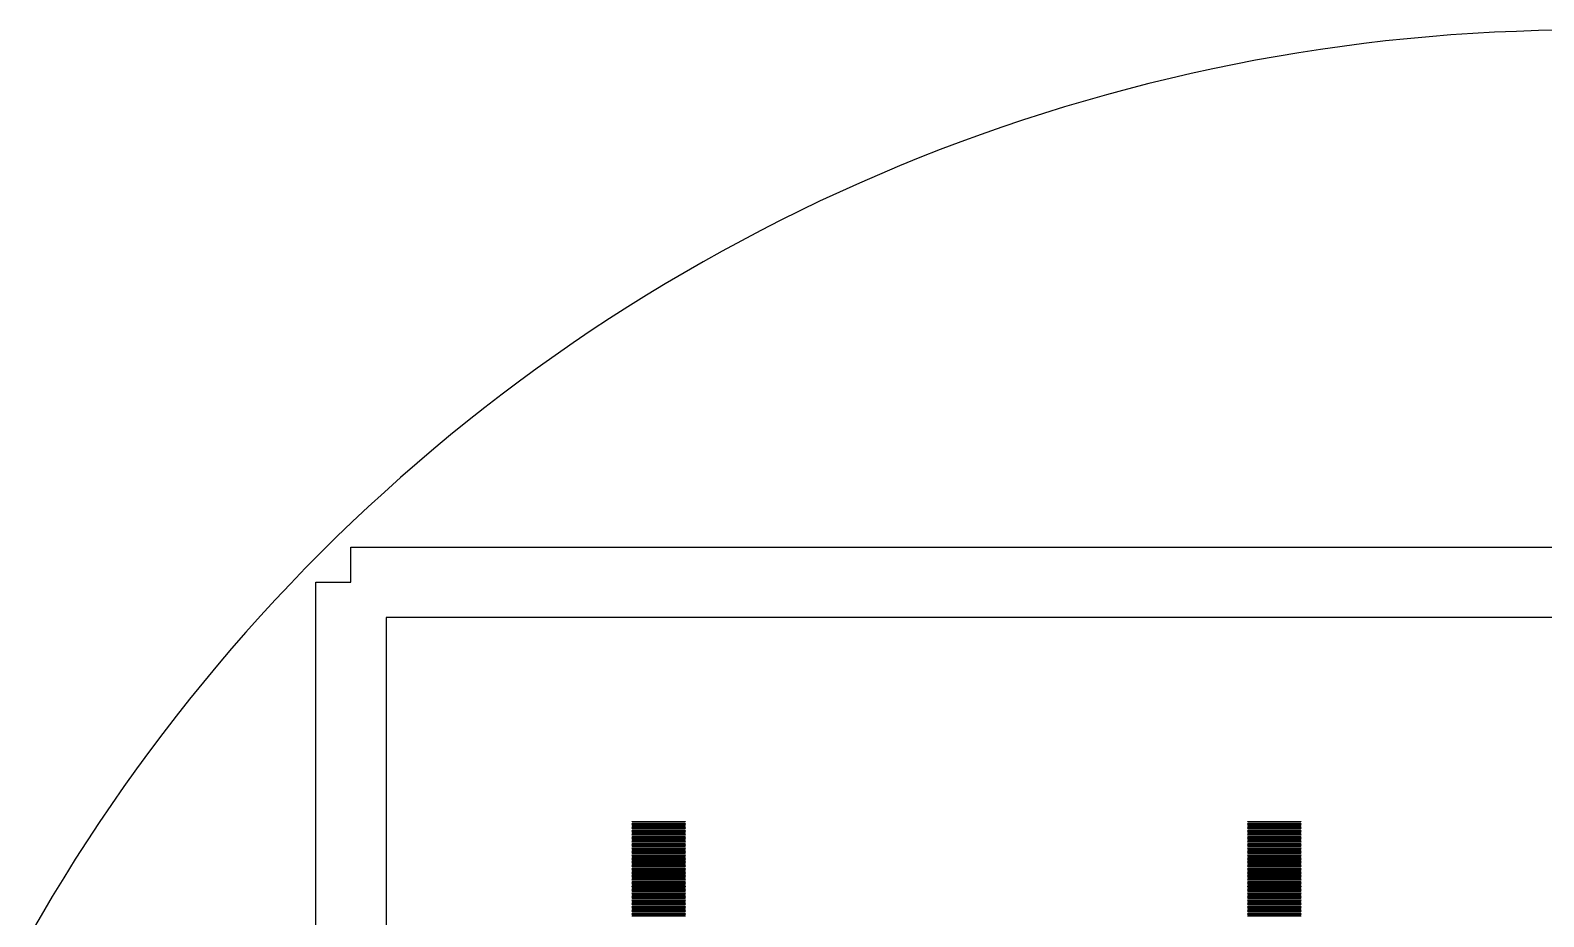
# Model space of a CAD drawing. Extents: x -18 to 83, y -18 to 83.
# Drawn here: x -11.86 to 31.16, y 57.74 to 82.95 of the extents above; entities that cross this region are included whole.
import ezdxf

# ---------------------------------------------------------------- set-up
doc = ezdxf.new("R2010")
doc.units = 0

msp = doc.modelspace()

# ---------------------------------------------------------------- linework, layer by layer
for p, q in [((26.6617, 82.6411), (26.0438, 82.5687)), ((27.2805, 82.7059), (26.6617, 82.6411)), ((27.9001, 82.763), (27.2805, 82.7059)), ((28.5203, 82.8126), (27.9001, 82.763)), ((29.141, 82.8546), (28.5203, 82.8126)), ((29.7623, 82.8889), (29.141, 82.8546)), ((30.3839, 82.9156), (29.7623, 82.8889)), ((31.0058, 82.9347), (30.3839, 82.9156)), ((31.6278, 82.9462), (31.0058, 82.9347)), ((23.5822, 82.2036), (22.9699, 82.0934)), ((24.1959, 82.3062), (23.5822, 82.2036)), ((24.8108, 82.4012), (24.1959, 82.3062)), ((25.4268, 82.4888), (24.8108, 82.4012)), ((26.0438, 82.5687), (25.4268, 82.4888)), ((21.7495, 81.8507), (21.1416, 81.7181)), ((22.3589, 81.9758), (21.7495, 81.8507)), ((22.9699, 82.0934), (22.3589, 81.9758)), ((19.9309, 81.4306), (19.3283, 81.2757)), ((20.5353, 81.578), (19.9309, 81.4306)), ((21.1416, 81.7181), (20.5353, 81.578)), ((18.129, 80.9438), (17.5326, 80.7669)), ((18.7277, 81.1134), (18.129, 80.9438)), ((19.3283, 81.2757), (18.7277, 81.1134)), ((16.9383, 80.5826), (16.3463, 80.3911)), ((17.5326, 80.7669), (16.9383, 80.5826)), ((15.7568, 80.1923), (15.1697, 79.9863)), ((16.3463, 80.3911), (15.7568, 80.1923)), ((14.5852, 79.7731), (14.0033, 79.5527)), ((15.1697, 79.9863), (14.5852, 79.7731)), ((13.4242, 79.3253), (12.8479, 79.0907)), ((14.0033, 79.5527), (13.4242, 79.3253)), ((12.2746, 78.8491), (11.7043, 78.6004)), ((12.8479, 79.0907), (12.2746, 78.8491)), ((11.137, 78.3448), (10.573, 78.0822)), ((11.7043, 78.6004), (11.137, 78.3448)), ((10.573, 78.0822), (10.0121, 77.8128)), ((9.4547, 77.5365), (8.90068, 77.2533)), ((10.0121, 77.8128), (9.4547, 77.5365)), ((8.90068, 77.2533), (8.35017, 76.9634)), ((7.80327, 76.6667), (7.26006, 76.3634)), ((8.35017, 76.9634), (7.80327, 76.6667)), ((7.26006, 76.3634), (6.7206, 76.0534)), ((6.18498, 75.7368), (5.65329, 75.4137)), ((6.7206, 76.0534), (6.18498, 75.7368)), ((5.65329, 75.4137), (5.12561, 75.0841)), ((5.12561, 75.0841), (4.60202, 74.748)), ((4.60202, 74.748), (4.08258, 74.4055)), ((3.56738, 74.0567), (3.05652, 73.7015)), ((4.08258, 74.4055), (3.56738, 74.0567)), ((3.05652, 73.7015), (2.55003, 73.3402)), ((2.55003, 73.3402), (2.04803, 72.9726)), ((2.04803, 72.9726), (1.55058, 72.5989)), ((1.55058, 72.5989), (1.05775, 72.2192)), ((1.05775, 72.2192), (0.56961, 71.8334)), ((0.08626, 71.4416), (-0.39226, 71.044)), ((0.56961, 71.8334), (0.08626, 71.4416)), ((-0.39226, 71.044), (-0.86586, 70.6405)), ((-0.86586, 70.6405), (-1.33447, 70.2312)), ((-1.33447, 70.2312), (-1.79803, 69.8162)), ((-1.79803, 69.8162), (-2.25647, 69.3956)), ((-2.25647, 69.3956), (-2.7097, 68.9693)), ((-2.7097, 68.9693), (-3.15767, 68.5376)), ((-3.15767, 68.5376), (-3.60031, 68.1003)), ((-3.60031, 68.1003), (-4.03755, 67.6577)), ((-2.75, 67.25), (-2.75, 68.25)), ((-2.75, 68.25), (67.25, 68.25)), ((-4.03755, 67.6577), (-4.46931, 67.2097)), ((-4.46931, 67.2097), (-4.89557, 66.7565)), ((-3.75, -2.75), (-3.75, 67.25)), ((-3.75, 67.25), (-2.75, 67.25)), ((-4.89557, 66.7565), (-5.31621, 66.298)), ((-5.31621, 66.298), (-5.7312, 65.8345)), ((-5.7312, 65.8345), (-6.14049, 65.3659)), ((66.25, 66.25), (-1.75, 66.25)), ((-1.75, 66.25), (-1.75, -1.75)), ((-6.14049, 65.3659), (-6.54398, 64.8923)), ((-6.54398, 64.8923), (-6.94162, 64.4137)), ((-6.94162, 64.4137), (-7.33337, 63.9304)), ((-7.33337, 63.9304), (-7.71916, 63.4422)), ((-7.71916, 63.4422), (-8.09892, 62.9494)), ((-8.09892, 62.9494), (-8.47261, 62.452)), ((-8.47261, 62.452), (-8.84018, 61.95)), ((-8.84018, 61.95), (-9.20154, 61.4435)), ((-9.20154, 61.4435), (-9.55667, 60.9326)), ((-9.55667, 60.9326), (-9.9055, 60.4174)), ((-9.9055, 60.4174), (-10.248, 59.898)), ((5.25, 60.435), (5.25, 60.445)), ((5.25, 60.445), (6.75, 60.445)), ((6.75, 60.435), (5.25, 60.435)), ((5.25, 60.395), (5.25, 60.405)), ((5.25, 60.405), (6.75, 60.405)), ((6.75, 60.395), (5.25, 60.395)), ((5.25, 60.355), (5.25, 60.365)), ((5.25, 60.365), (6.75, 60.365)), ((6.75, 60.355), (5.25, 60.355)), ((5.25, 60.315), (5.25, 60.325)), ((5.25, 60.325), (6.75, 60.325)), ((6.75, 60.315), (5.25, 60.315)), ((5.25, 60.275), (5.25, 60.285)), ((5.25, 60.285), (6.75, 60.285)), ((6.75, 60.275), (5.25, 60.275)), ((5.25, 60.235), (5.25, 60.245)), ((5.25, 60.245), (6.75, 60.245)), ((6.75, 60.235), (5.25, 60.235)), ((6.75, 60.445), (6.75, 60.435)), ((6.75, 60.405), (6.75, 60.395)), ((6.75, 60.365), (6.75, 60.355)), ((6.75, 60.325), (6.75, 60.315)), ((6.75, 60.285), (6.75, 60.275)), ((6.75, 60.245), (6.75, 60.235)), ((22.75, 60.435), (22.75, 60.445)), ((22.75, 60.445), (24.25, 60.445)), ((24.25, 60.435), (22.75, 60.435)), ((22.75, 60.395), (22.75, 60.405)), ((22.75, 60.405), (24.25, 60.405)), ((24.25, 60.395), (22.75, 60.395)), ((22.75, 60.355), (22.75, 60.365)), ((22.75, 60.365), (24.25, 60.365)), ((24.25, 60.355), (22.75, 60.355)), ((22.75, 60.315), (22.75, 60.325)), ((22.75, 60.325), (24.25, 60.325)), ((24.25, 60.315), (22.75, 60.315)), ((22.75, 60.275), (22.75, 60.285)), ((22.75, 60.285), (24.25, 60.285)), ((24.25, 60.275), (22.75, 60.275)), ((22.75, 60.235), (22.75, 60.245)), ((22.75, 60.245), (24.25, 60.245)), ((24.25, 60.235), (22.75, 60.235)), ((24.25, 60.445), (24.25, 60.435)), ((24.25, 60.405), (24.25, 60.395)), ((24.25, 60.365), (24.25, 60.355)), ((24.25, 60.325), (24.25, 60.315)), ((24.25, 60.285), (24.25, 60.275)), ((24.25, 60.245), (24.25, 60.235)), ((-10.248, 59.898), (-10.5841, 59.3744)), ((5.25, 60.195), (5.25, 60.205)), ((5.25, 60.205), (6.75, 60.205)), ((6.75, 60.195), (5.25, 60.195)), ((5.25, 60.155), (5.25, 60.165)), ((5.25, 60.165), (6.75, 60.165)), ((6.75, 60.155), (5.25, 60.155)), ((5.25, 60.115), (5.25, 60.125)), ((5.25, 60.125), (6.75, 60.125)), ((6.75, 60.115), (5.25, 60.115)), ((5.25, 60.075), (5.25, 60.085)), ((5.25, 60.085), (6.75, 60.085)), ((6.75, 60.075), (5.25, 60.075)), ((5.25, 60.035), (5.25, 60.045)), ((5.25, 60.045), (6.75, 60.045)), ((6.75, 60.035), (5.25, 60.035)), ((5.25, 59.995), (5.25, 60.005)), ((5.25, 60.005), (6.75, 60.005)), ((6.75, 59.995), (5.25, 59.995)), ((5.25, 59.955), (5.25, 59.965)), ((5.25, 59.965), (6.75, 59.965)), ((6.75, 59.955), (5.25, 59.955)), ((5.25, 59.915), (5.25, 59.925)), ((5.25, 59.925), (6.75, 59.925)), ((6.75, 59.915), (5.25, 59.915)), ((5.25, 59.875), (5.25, 59.885)), ((5.25, 59.885), (6.75, 59.885)), ((6.75, 59.875), (5.25, 59.875)), ((5.25, 59.835), (5.25, 59.845)), ((5.25, 59.845), (6.75, 59.845)), ((6.75, 59.835), (5.25, 59.835)), ((5.25, 59.795), (5.25, 59.805)), ((5.25, 59.805), (6.75, 59.805)), ((6.75, 60.205), (6.75, 60.195)), ((6.75, 60.165), (6.75, 60.155)), ((6.75, 60.125), (6.75, 60.115)), ((6.75, 60.085), (6.75, 60.075)), ((6.75, 60.045), (6.75, 60.035)), ((6.75, 60.005), (6.75, 59.995)), ((6.75, 59.965), (6.75, 59.955)), ((6.75, 59.925), (6.75, 59.915)), ((6.75, 59.885), (6.75, 59.875)), ((6.75, 59.845), (6.75, 59.835)), ((6.75, 59.805), (6.75, 59.795)), ((22.75, 60.195), (22.75, 60.205)), ((22.75, 60.205), (24.25, 60.205)), ((24.25, 60.195), (22.75, 60.195)), ((22.75, 60.155), (22.75, 60.165)), ((22.75, 60.165), (24.25, 60.165)), ((24.25, 60.155), (22.75, 60.155)), ((22.75, 60.115), (22.75, 60.125)), ((22.75, 60.125), (24.25, 60.125)), ((24.25, 60.115), (22.75, 60.115)), ((22.75, 60.075), (22.75, 60.085)), ((22.75, 60.085), (24.25, 60.085)), ((24.25, 60.075), (22.75, 60.075)), ((22.75, 60.035), (22.75, 60.045)), ((22.75, 60.045), (24.25, 60.045)), ((24.25, 60.035), (22.75, 60.035)), ((22.75, 59.995), (22.75, 60.005)), ((22.75, 60.005), (24.25, 60.005)), ((24.25, 59.995), (22.75, 59.995)), ((22.75, 59.955), (22.75, 59.965)), ((22.75, 59.965), (24.25, 59.965)), ((24.25, 59.955), (22.75, 59.955)), ((22.75, 59.915), (22.75, 59.925)), ((22.75, 59.925), (24.25, 59.925)), ((24.25, 59.915), (22.75, 59.915)), ((22.75, 59.875), (22.75, 59.885)), ((22.75, 59.885), (24.25, 59.885)), ((24.25, 59.875), (22.75, 59.875)), ((22.75, 59.835), (22.75, 59.845)), ((22.75, 59.845), (24.25, 59.845)), ((24.25, 59.835), (22.75, 59.835)), ((22.75, 59.795), (22.75, 59.805)), ((22.75, 59.805), (24.25, 59.805)), ((24.25, 60.205), (24.25, 60.195)), ((24.25, 60.165), (24.25, 60.155)), ((24.25, 60.125), (24.25, 60.115)), ((24.25, 60.085), (24.25, 60.075)), ((24.25, 60.045), (24.25, 60.035)), ((24.25, 60.005), (24.25, 59.995)), ((24.25, 59.965), (24.25, 59.955)), ((24.25, 59.925), (24.25, 59.915)), ((24.25, 59.885), (24.25, 59.875)), ((24.25, 59.845), (24.25, 59.835)), ((24.25, 59.805), (24.25, 59.795)), ((-10.5841, 59.3744), (-10.9137, 58.8467)), ((6.75, 59.795), (5.25, 59.795)), ((5.25, 59.755), (5.25, 59.765)), ((5.25, 59.765), (6.75, 59.765)), ((6.75, 59.755), (5.25, 59.755)), ((5.25, 59.715), (5.25, 59.725)), ((5.25, 59.725), (6.75, 59.725)), ((6.75, 59.715), (5.25, 59.715)), ((5.25, 59.675), (5.25, 59.685)), ((5.25, 59.685), (6.75, 59.685)), ((6.75, 59.675), (5.25, 59.675)), ((5.25, 59.635), (5.25, 59.645)), ((5.25, 59.645), (6.75, 59.645)), ((6.75, 59.635), (5.25, 59.635)), ((5.25, 59.595), (5.25, 59.605)), ((5.25, 59.605), (6.75, 59.605)), ((6.75, 59.595), (5.25, 59.595)), ((5.25, 59.555), (5.25, 59.565)), ((5.25, 59.565), (6.75, 59.565)), ((6.75, 59.555), (5.25, 59.555)), ((5.25, 59.515), (5.25, 59.525)), ((5.25, 59.525), (6.75, 59.525)), ((6.75, 59.515), (5.25, 59.515)), ((5.25, 59.475), (5.25, 59.485)), ((5.25, 59.485), (6.75, 59.485)), ((6.75, 59.475), (5.25, 59.475)), ((5.25, 59.435), (5.25, 59.445)), ((5.25, 59.445), (6.75, 59.445)), ((6.75, 59.435), (5.25, 59.435)), ((5.25, 59.395), (5.25, 59.405)), ((5.25, 59.405), (6.75, 59.405)), ((6.75, 59.395), (5.25, 59.395)), ((6.75, 59.765), (6.75, 59.755)), ((6.75, 59.725), (6.75, 59.715)), ((6.75, 59.685), (6.75, 59.675)), ((6.75, 59.645), (6.75, 59.635)), ((6.75, 59.605), (6.75, 59.595)), ((6.75, 59.565), (6.75, 59.555)), ((6.75, 59.525), (6.75, 59.515)), ((6.75, 59.485), (6.75, 59.475)), ((6.75, 59.445), (6.75, 59.435)), ((6.75, 59.405), (6.75, 59.395)), ((24.25, 59.795), (22.75, 59.795)), ((22.75, 59.755), (22.75, 59.765)), ((22.75, 59.765), (24.25, 59.765)), ((24.25, 59.755), (22.75, 59.755)), ((22.75, 59.715), (22.75, 59.725)), ((22.75, 59.725), (24.25, 59.725)), ((24.25, 59.715), (22.75, 59.715)), ((22.75, 59.675), (22.75, 59.685)), ((22.75, 59.685), (24.25, 59.685)), ((24.25, 59.675), (22.75, 59.675)), ((22.75, 59.635), (22.75, 59.645)), ((22.75, 59.645), (24.25, 59.645)), ((24.25, 59.635), (22.75, 59.635)), ((22.75, 59.595), (22.75, 59.605)), ((22.75, 59.605), (24.25, 59.605)), ((24.25, 59.595), (22.75, 59.595)), ((22.75, 59.555), (22.75, 59.565)), ((22.75, 59.565), (24.25, 59.565)), ((24.25, 59.555), (22.75, 59.555)), ((22.75, 59.515), (22.75, 59.525)), ((22.75, 59.525), (24.25, 59.525)), ((24.25, 59.515), (22.75, 59.515)), ((22.75, 59.475), (22.75, 59.485)), ((22.75, 59.485), (24.25, 59.485)), ((24.25, 59.475), (22.75, 59.475)), ((22.75, 59.435), (22.75, 59.445)), ((22.75, 59.445), (24.25, 59.445)), ((24.25, 59.435), (22.75, 59.435)), ((22.75, 59.395), (22.75, 59.405)), ((22.75, 59.405), (24.25, 59.405)), ((24.25, 59.395), (22.75, 59.395)), ((24.25, 59.765), (24.25, 59.755)), ((24.25, 59.725), (24.25, 59.715)), ((24.25, 59.685), (24.25, 59.675)), ((24.25, 59.645), (24.25, 59.635)), ((24.25, 59.605), (24.25, 59.595)), ((24.25, 59.565), (24.25, 59.555)), ((24.25, 59.525), (24.25, 59.515)), ((24.25, 59.485), (24.25, 59.475)), ((24.25, 59.445), (24.25, 59.435)), ((24.25, 59.405), (24.25, 59.395)), ((5.25, 59.355), (5.25, 59.365)), ((5.25, 59.365), (6.75, 59.365)), ((6.75, 59.355), (5.25, 59.355)), ((5.25, 59.315), (5.25, 59.325)), ((5.25, 59.325), (6.75, 59.325)), ((6.75, 59.315), (5.25, 59.315)), ((5.25, 59.275), (5.25, 59.285)), ((5.25, 59.285), (6.75, 59.285)), ((6.75, 59.275), (5.25, 59.275)), ((5.25, 59.235), (5.25, 59.245)), ((5.25, 59.245), (6.75, 59.245)), ((6.75, 59.235), (5.25, 59.235)), ((5.25, 59.195), (5.25, 59.205)), ((5.25, 59.205), (6.75, 59.205)), ((6.75, 59.195), (5.25, 59.195)), ((5.25, 59.155), (5.25, 59.165)), ((5.25, 59.165), (6.75, 59.165)), ((6.75, 59.155), (5.25, 59.155)), ((5.25, 59.115), (5.25, 59.125)), ((5.25, 59.125), (6.75, 59.125)), ((6.75, 59.115), (5.25, 59.115)), ((5.25, 59.075), (5.25, 59.085)), ((5.25, 59.085), (6.75, 59.085)), ((6.75, 59.075), (5.25, 59.075)), ((5.25, 59.035), (5.25, 59.045)), ((5.25, 59.045), (6.75, 59.045)), ((6.75, 59.035), (5.25, 59.035)), ((5.25, 58.995), (5.25, 59.005)), ((5.25, 59.005), (6.75, 59.005)), ((6.75, 58.995), (5.25, 58.995)), ((5.25, 58.955), (5.25, 58.965)), ((5.25, 58.965), (6.75, 58.965)), ((6.75, 58.955), (5.25, 58.955)), ((6.75, 59.365), (6.75, 59.355)), ((6.75, 59.325), (6.75, 59.315)), ((6.75, 59.285), (6.75, 59.275)), ((6.75, 59.245), (6.75, 59.235)), ((6.75, 59.205), (6.75, 59.195)), ((6.75, 59.165), (6.75, 59.155)), ((6.75, 59.125), (6.75, 59.115)), ((6.75, 59.085), (6.75, 59.075)), ((6.75, 59.045), (6.75, 59.035)), ((6.75, 59.005), (6.75, 58.995)), ((6.75, 58.965), (6.75, 58.955)), ((22.75, 59.355), (22.75, 59.365)), ((22.75, 59.365), (24.25, 59.365)), ((24.25, 59.355), (22.75, 59.355)), ((22.75, 59.315), (22.75, 59.325)), ((22.75, 59.325), (24.25, 59.325)), ((24.25, 59.315), (22.75, 59.315)), ((22.75, 59.275), (22.75, 59.285)), ((22.75, 59.285), (24.25, 59.285)), ((24.25, 59.275), (22.75, 59.275)), ((22.75, 59.235), (22.75, 59.245)), ((22.75, 59.245), (24.25, 59.245)), ((24.25, 59.235), (22.75, 59.235)), ((22.75, 59.195), (22.75, 59.205)), ((22.75, 59.205), (24.25, 59.205)), ((24.25, 59.195), (22.75, 59.195)), ((22.75, 59.155), (22.75, 59.165)), ((22.75, 59.165), (24.25, 59.165)), ((24.25, 59.155), (22.75, 59.155)), ((22.75, 59.115), (22.75, 59.125)), ((22.75, 59.125), (24.25, 59.125)), ((24.25, 59.115), (22.75, 59.115)), ((22.75, 59.075), (22.75, 59.085)), ((22.75, 59.085), (24.25, 59.085)), ((24.25, 59.075), (22.75, 59.075)), ((22.75, 59.035), (22.75, 59.045)), ((22.75, 59.045), (24.25, 59.045)), ((24.25, 59.035), (22.75, 59.035)), ((22.75, 58.995), (22.75, 59.005)), ((22.75, 59.005), (24.25, 59.005)), ((24.25, 58.995), (22.75, 58.995)), ((22.75, 58.955), (22.75, 58.965)), ((22.75, 58.965), (24.25, 58.965)), ((24.25, 58.955), (22.75, 58.955)), ((24.25, 59.365), (24.25, 59.355)), ((24.25, 59.325), (24.25, 59.315)), ((24.25, 59.285), (24.25, 59.275)), ((24.25, 59.245), (24.25, 59.235)), ((24.25, 59.205), (24.25, 59.195)), ((24.25, 59.165), (24.25, 59.155)), ((24.25, 59.125), (24.25, 59.115)), ((24.25, 59.085), (24.25, 59.075)), ((24.25, 59.045), (24.25, 59.035)), ((24.25, 59.005), (24.25, 58.995)), ((24.25, 58.965), (24.25, 58.955)), ((-10.9137, 58.8467), (-11.2368, 58.315)), ((5.25, 58.915), (5.25, 58.925)), ((5.25, 58.925), (6.75, 58.925)), ((6.75, 58.915), (5.25, 58.915)), ((5.25, 58.875), (5.25, 58.885)), ((5.25, 58.885), (6.75, 58.885)), ((6.75, 58.875), (5.25, 58.875)), ((5.25, 58.835), (5.25, 58.845)), ((5.25, 58.845), (6.75, 58.845)), ((6.75, 58.835), (5.25, 58.835)), ((5.25, 58.795), (5.25, 58.805)), ((5.25, 58.805), (6.75, 58.805)), ((6.75, 58.795), (5.25, 58.795)), ((5.25, 58.755), (5.25, 58.765)), ((5.25, 58.765), (6.75, 58.765)), ((6.75, 58.755), (5.25, 58.755)), ((5.25, 58.715), (5.25, 58.725)), ((5.25, 58.725), (6.75, 58.725)), ((6.75, 58.715), (5.25, 58.715)), ((5.25, 58.675), (5.25, 58.685)), ((5.25, 58.685), (6.75, 58.685)), ((6.75, 58.675), (5.25, 58.675)), ((5.25, 58.635), (5.25, 58.645)), ((5.25, 58.645), (6.75, 58.645)), ((6.75, 58.635), (5.25, 58.635)), ((5.25, 58.595), (5.25, 58.605)), ((5.25, 58.605), (6.75, 58.605)), ((6.75, 58.595), (5.25, 58.595)), ((5.25, 58.555), (5.25, 58.565)), ((5.25, 58.565), (6.75, 58.565)), ((6.75, 58.555), (5.25, 58.555)), ((5.25, 58.515), (5.25, 58.525)), ((5.25, 58.525), (6.75, 58.525)), ((6.75, 58.515), (5.25, 58.515)), ((6.75, 58.925), (6.75, 58.915)), ((6.75, 58.885), (6.75, 58.875)), ((6.75, 58.845), (6.75, 58.835)), ((6.75, 58.805), (6.75, 58.795)), ((6.75, 58.765), (6.75, 58.755)), ((6.75, 58.725), (6.75, 58.715)), ((6.75, 58.685), (6.75, 58.675)), ((6.75, 58.645), (6.75, 58.635)), ((6.75, 58.605), (6.75, 58.595)), ((6.75, 58.565), (6.75, 58.555)), ((6.75, 58.525), (6.75, 58.515)), ((22.75, 58.915), (22.75, 58.925)), ((22.75, 58.925), (24.25, 58.925)), ((24.25, 58.915), (22.75, 58.915)), ((22.75, 58.875), (22.75, 58.885)), ((22.75, 58.885), (24.25, 58.885)), ((24.25, 58.875), (22.75, 58.875)), ((22.75, 58.835), (22.75, 58.845)), ((22.75, 58.845), (24.25, 58.845)), ((24.25, 58.835), (22.75, 58.835)), ((22.75, 58.795), (22.75, 58.805)), ((22.75, 58.805), (24.25, 58.805)), ((24.25, 58.795), (22.75, 58.795)), ((22.75, 58.755), (22.75, 58.765)), ((22.75, 58.765), (24.25, 58.765)), ((24.25, 58.755), (22.75, 58.755)), ((22.75, 58.715), (22.75, 58.725)), ((22.75, 58.725), (24.25, 58.725)), ((24.25, 58.715), (22.75, 58.715)), ((22.75, 58.675), (22.75, 58.685)), ((22.75, 58.685), (24.25, 58.685)), ((24.25, 58.675), (22.75, 58.675)), ((22.75, 58.635), (22.75, 58.645)), ((22.75, 58.645), (24.25, 58.645)), ((24.25, 58.635), (22.75, 58.635)), ((22.75, 58.595), (22.75, 58.605)), ((22.75, 58.605), (24.25, 58.605)), ((24.25, 58.595), (22.75, 58.595)), ((22.75, 58.555), (22.75, 58.565)), ((22.75, 58.565), (24.25, 58.565)), ((24.25, 58.555), (22.75, 58.555)), ((22.75, 58.515), (22.75, 58.525)), ((22.75, 58.525), (24.25, 58.525)), ((24.25, 58.515), (22.75, 58.515)), ((24.25, 58.925), (24.25, 58.915)), ((24.25, 58.885), (24.25, 58.875)), ((24.25, 58.845), (24.25, 58.835)), ((24.25, 58.805), (24.25, 58.795)), ((24.25, 58.765), (24.25, 58.755)), ((24.25, 58.725), (24.25, 58.715)), ((24.25, 58.685), (24.25, 58.675)), ((24.25, 58.645), (24.25, 58.635)), ((24.25, 58.605), (24.25, 58.595)), ((24.25, 58.565), (24.25, 58.555)), ((24.25, 58.525), (24.25, 58.515)), ((-11.2368, 58.315), (-11.5534, 57.7794)), ((5.25, 58.475), (5.25, 58.485)), ((5.25, 58.485), (6.75, 58.485)), ((6.75, 58.475), (5.25, 58.475)), ((5.25, 58.435), (5.25, 58.445)), ((5.25, 58.445), (6.75, 58.445)), ((6.75, 58.435), (5.25, 58.435)), ((5.25, 58.395), (5.25, 58.405)), ((5.25, 58.405), (6.75, 58.405)), ((6.75, 58.395), (5.25, 58.395)), ((5.25, 58.355), (5.25, 58.365)), ((5.25, 58.365), (6.75, 58.365)), ((6.75, 58.355), (5.25, 58.355)), ((5.25, 58.315), (5.25, 58.325)), ((5.25, 58.325), (6.75, 58.325)), ((6.75, 58.315), (5.25, 58.315)), ((5.25, 58.275), (5.25, 58.285)), ((5.25, 58.285), (6.75, 58.285)), ((6.75, 58.275), (5.25, 58.275)), ((5.25, 58.235), (5.25, 58.245)), ((5.25, 58.245), (6.75, 58.245)), ((6.75, 58.235), (5.25, 58.235)), ((5.25, 58.195), (5.25, 58.205)), ((5.25, 58.205), (6.75, 58.205)), ((6.75, 58.195), (5.25, 58.195)), ((5.25, 58.155), (5.25, 58.165)), ((5.25, 58.165), (6.75, 58.165)), ((6.75, 58.155), (5.25, 58.155)), ((5.25, 58.115), (5.25, 58.125)), ((5.25, 58.125), (6.75, 58.125)), ((6.75, 58.115), (5.25, 58.115)), ((5.25, 58.075), (5.25, 58.085)), ((5.25, 58.085), (6.75, 58.085)), ((6.75, 58.485), (6.75, 58.475)), ((6.75, 58.445), (6.75, 58.435)), ((6.75, 58.405), (6.75, 58.395)), ((6.75, 58.365), (6.75, 58.355)), ((6.75, 58.325), (6.75, 58.315)), ((6.75, 58.285), (6.75, 58.275)), ((6.75, 58.245), (6.75, 58.235)), ((6.75, 58.205), (6.75, 58.195)), ((6.75, 58.165), (6.75, 58.155)), ((6.75, 58.125), (6.75, 58.115)), ((6.75, 58.085), (6.75, 58.075)), ((22.75, 58.475), (22.75, 58.485)), ((22.75, 58.485), (24.25, 58.485)), ((24.25, 58.475), (22.75, 58.475)), ((22.75, 58.435), (22.75, 58.445)), ((22.75, 58.445), (24.25, 58.445)), ((24.25, 58.435), (22.75, 58.435)), ((22.75, 58.395), (22.75, 58.405)), ((22.75, 58.405), (24.25, 58.405)), ((24.25, 58.395), (22.75, 58.395)), ((22.75, 58.355), (22.75, 58.365)), ((22.75, 58.365), (24.25, 58.365)), ((24.25, 58.355), (22.75, 58.355)), ((22.75, 58.315), (22.75, 58.325)), ((22.75, 58.325), (24.25, 58.325)), ((24.25, 58.315), (22.75, 58.315)), ((22.75, 58.275), (22.75, 58.285)), ((22.75, 58.285), (24.25, 58.285)), ((24.25, 58.275), (22.75, 58.275)), ((22.75, 58.235), (22.75, 58.245)), ((22.75, 58.245), (24.25, 58.245)), ((24.25, 58.235), (22.75, 58.235)), ((22.75, 58.195), (22.75, 58.205)), ((22.75, 58.205), (24.25, 58.205)), ((24.25, 58.195), (22.75, 58.195)), ((22.75, 58.155), (22.75, 58.165)), ((22.75, 58.165), (24.25, 58.165)), ((24.25, 58.155), (22.75, 58.155)), ((22.75, 58.115), (22.75, 58.125)), ((22.75, 58.125), (24.25, 58.125)), ((24.25, 58.115), (22.75, 58.115)), ((22.75, 58.075), (22.75, 58.085)), ((22.75, 58.085), (24.25, 58.085)), ((24.25, 58.485), (24.25, 58.475)), ((24.25, 58.445), (24.25, 58.435)), ((24.25, 58.405), (24.25, 58.395)), ((24.25, 58.365), (24.25, 58.355)), ((24.25, 58.325), (24.25, 58.315)), ((24.25, 58.285), (24.25, 58.275)), ((24.25, 58.245), (24.25, 58.235)), ((24.25, 58.205), (24.25, 58.195)), ((24.25, 58.165), (24.25, 58.155)), ((24.25, 58.125), (24.25, 58.115)), ((24.25, 58.085), (24.25, 58.075)), ((-11.5534, 57.7794), (-11.8634, 57.2399)), ((6.75, 58.075), (5.25, 58.075)), ((5.25, 58.035), (5.25, 58.045)), ((5.25, 58.045), (6.75, 58.045)), ((6.75, 58.035), (5.25, 58.035)), ((5.25, 57.995), (5.25, 58.005)), ((5.25, 58.005), (6.75, 58.005)), ((6.75, 57.995), (5.25, 57.995)), ((5.25, 57.955), (5.25, 57.965)), ((5.25, 57.965), (6.75, 57.965)), ((6.75, 57.955), (5.25, 57.955)), ((5.25, 57.915), (5.25, 57.925)), ((5.25, 57.925), (6.75, 57.925)), ((6.75, 57.915), (5.25, 57.915)), ((5.25, 57.875), (5.25, 57.885)), ((5.25, 57.885), (6.75, 57.885)), ((6.75, 57.875), (5.25, 57.875)), ((5.25, 57.835), (5.25, 57.845)), ((5.25, 57.845), (6.75, 57.845)), ((6.75, 57.835), (5.25, 57.835)), ((5.25, 57.795), (5.25, 57.805)), ((5.25, 57.805), (6.75, 57.805)), ((6.75, 57.795), (5.25, 57.795)), ((5.25, 57.755), (5.25, 57.765)), ((5.25, 57.765), (6.75, 57.765)), ((6.75, 57.755), (5.25, 57.755)), ((6.75, 58.045), (6.75, 58.035)), ((6.75, 58.005), (6.75, 57.995)), ((6.75, 57.965), (6.75, 57.955)), ((6.75, 57.925), (6.75, 57.915)), ((6.75, 57.885), (6.75, 57.875)), ((6.75, 57.845), (6.75, 57.835)), ((6.75, 57.805), (6.75, 57.795)), ((6.75, 57.765), (6.75, 57.755)), ((24.25, 58.075), (22.75, 58.075)), ((22.75, 58.035), (22.75, 58.045)), ((22.75, 58.045), (24.25, 58.045)), ((24.25, 58.035), (22.75, 58.035)), ((22.75, 57.995), (22.75, 58.005)), ((22.75, 58.005), (24.25, 58.005)), ((24.25, 57.995), (22.75, 57.995)), ((22.75, 57.955), (22.75, 57.965)), ((22.75, 57.965), (24.25, 57.965)), ((24.25, 57.955), (22.75, 57.955)), ((22.75, 57.915), (22.75, 57.925)), ((22.75, 57.925), (24.25, 57.925)), ((24.25, 57.915), (22.75, 57.915)), ((22.75, 57.875), (22.75, 57.885)), ((22.75, 57.885), (24.25, 57.885)), ((24.25, 57.875), (22.75, 57.875)), ((22.75, 57.835), (22.75, 57.845)), ((22.75, 57.845), (24.25, 57.845)), ((24.25, 57.835), (22.75, 57.835)), ((22.75, 57.795), (22.75, 57.805)), ((22.75, 57.805), (24.25, 57.805)), ((24.25, 57.795), (22.75, 57.795)), ((22.75, 57.755), (22.75, 57.765)), ((22.75, 57.765), (24.25, 57.765)), ((24.25, 57.755), (22.75, 57.755)), ((24.25, 58.045), (24.25, 58.035)), ((24.25, 58.005), (24.25, 57.995)), ((24.25, 57.965), (24.25, 57.955)), ((24.25, 57.925), (24.25, 57.915)), ((24.25, 57.885), (24.25, 57.875)), ((24.25, 57.845), (24.25, 57.835)), ((24.25, 57.805), (24.25, 57.795)), ((24.25, 57.765), (24.25, 57.755))]:
    msp.add_line(p, q)

doc.saveas('drawing.dxf')
